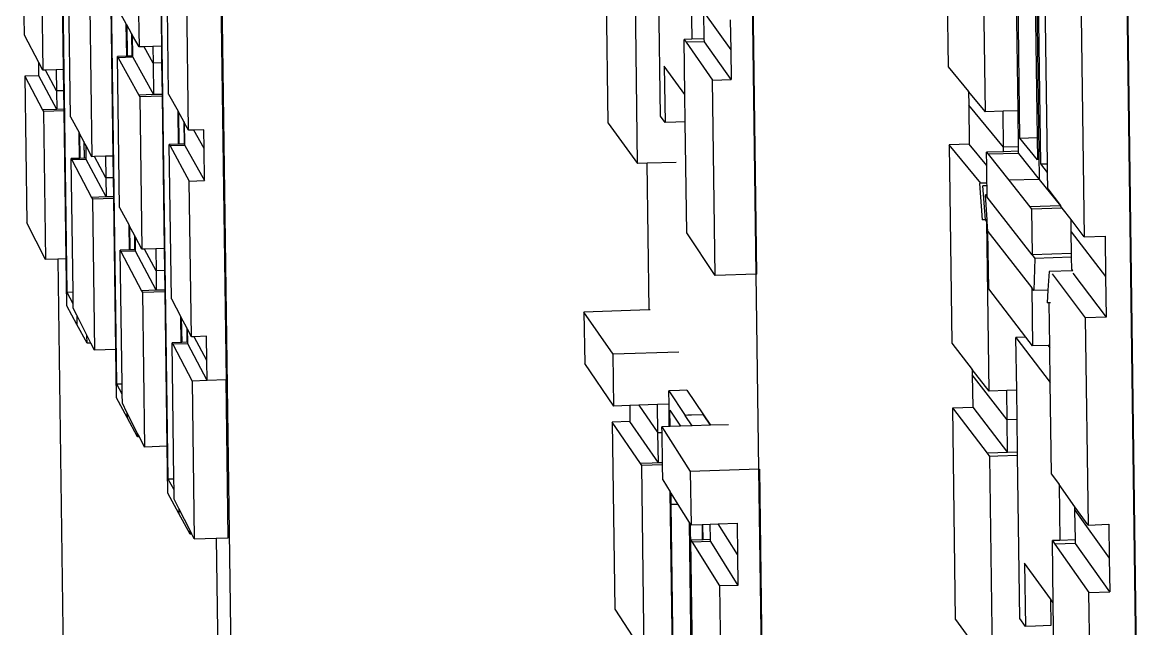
# Model space of a CAD drawing. Extents: x -106 to 80, y -44 to 65.
# Drawn here: x -104.22 to -99.09, y -13.19 to -10.41 of the extents above; entities that cross this region are included whole.
import ezdxf

# ---------------------------------------------------------------- set-up
doc = ezdxf.new("R2010")
doc.units = 0
doc.layers.get('0').update_dxf_attribs({"linetype": 'CONTINUOUS'})

msp = doc.modelspace()

# ---------------------------------------------------------------- linework, layer by layer
for p, q in [((-103.2335, -15.411), (-103.4445, -0.1507)), ((-100.8502, -11.5629), (-100.9256, -5.9769)), ((-100.8477, -11.5628), (-100.9231, -5.9768)), ((-99.0966, -14.0306), (-99.1803, -7.719)), ((-99.0938, -14.0305), (-99.1776, -7.7189)), ((-99.5947, -7.7873), (-99.5502, -11.127)), ((-103.3305, -8.7971), (-103.2856, -12.0482)), ((-99.6392, -10.9374), (-99.6671, -8.8447)), ((-99.5867, -8.9338), (-99.56, -10.935)), ((-99.5439, -11.0564), (-99.572, -8.9501)), ((-104.0156, -11.6464), (-104.045, -9.5339)), ((-99.9815, -9.6381), (-99.9685, -10.6109)), ((-104.2122, -10.4646), (-104.2215, -9.8004)), ((-103.6955, -9.801), (-103.6855, -10.519)), ((-99.798, -10.8164), (-99.8111, -9.8326)), ((-99.648, -10.8117), (-99.6611, -9.8281)), ((-103.7875, -12.0678), (-103.8175, -9.9087)), ((-104.1365, -9.9553), (-104.1272, -10.6253)), ((-104.0322, -10.6225), (-104.0416, -9.9525)), ((-101.5307, -10.8695), (-101.5425, -10.0052)), ((-103.9995, -10.8393), (-104.009, -10.1613)), ((-103.5812, -10.5158), (-103.5856, -10.1945)), ((-103.4576, -10.9013), (-103.4678, -10.168)), ((-101.3952, -11.0546), (-101.4071, -10.1815)), ((-101.2897, -10.8365), (-101.2987, -10.1783)), ((-99.5133, -11.0554), (-99.5251, -10.1682)), ((-103.551, -12.5048), (-103.5816, -10.2973)), ((-101.1491, -10.2646), (-101.1461, -10.4838)), ((-103.9117, -10.3383), (-103.9021, -11.0232)), ((-103.8045, -11.0201), (-103.8141, -10.3354)), ((-103.7873, -10.3361), (-103.7439, -10.4141)), ((-103.5498, -10.736), (-103.5553, -10.3407)), ((-101.0906, -10.3594), (-100.9676, -10.5319)), ((-101.0889, -10.4821), (-101.0906, -10.3594)), ((-100.9695, -10.395), (-100.9676, -10.5319)), ((-99.3574, -10.3754), (-99.3439, -11.3904)), ((-103.7419, -10.5612), (-103.7439, -10.4141)), ((-103.7418, -10.4178), (-103.7439, -10.4141)), ((-103.7418, -10.4178), (-103.7398, -10.5611)), ((-103.7199, -10.4573), (-103.7418, -10.4178)), ((-103.7199, -10.4573), (-103.7185, -10.5605)), ((-103.7174, -10.4617), (-103.7199, -10.4573)), ((-104.146, -10.5898), (-104.2122, -10.4646)), ((-103.7161, -10.5604), (-103.7174, -10.4617)), ((-103.7151, -10.4659), (-103.7174, -10.4617)), ((-103.7138, -10.5604), (-103.7151, -10.4659)), ((-103.6855, -10.519), (-103.7151, -10.4659)), ((-101.1461, -10.4838), (-101.1816, -10.4849)), ((-101.1816, -10.4849), (-101.1727, -10.4975)), ((-101.1782, -10.7378), (-101.1816, -10.4849)), ((-101.0887, -10.495), (-101.1727, -10.4975)), ((-101.1727, -10.4975), (-101.0506, -10.6715)), ((-101.0889, -10.4821), (-101.1461, -10.4838)), ((-101.0887, -10.495), (-101.0889, -10.4821)), ((-100.9658, -10.6689), (-101.0887, -10.495)), ((-103.7419, -10.5612), (-103.7842, -10.5625)), ((-103.7842, -10.5625), (-103.781, -10.5683)), ((-103.7746, -11.2557), (-103.7842, -10.5625)), ((-103.7398, -10.5611), (-103.7419, -10.5612)), ((-103.7185, -10.5605), (-103.7398, -10.5611)), ((-103.7161, -10.5604), (-103.7185, -10.5605)), ((-103.7138, -10.5604), (-103.7161, -10.5604)), ((-103.7137, -10.5663), (-103.7138, -10.5604)), ((-103.6626, -10.5183), (-103.6855, -10.519)), ((-103.6218, -10.5171), (-103.6626, -10.5183)), ((-103.6207, -10.5933), (-103.6626, -10.5183)), ((-103.5812, -10.5158), (-103.6218, -10.5171)), ((-103.6218, -10.5171), (-103.6207, -10.5933)), ((-103.5801, -10.5921), (-103.5812, -10.5158)), ((-100.9676, -10.5319), (-100.9658, -10.6689)), ((-104.1451, -10.6514), (-104.146, -10.5898)), ((-104.1272, -10.6253), (-104.146, -10.5898)), ((-103.7137, -10.5663), (-103.781, -10.5683)), ((-103.781, -10.5683), (-103.6866, -10.7399)), ((-103.7137, -10.5663), (-103.6187, -10.7378)), ((-103.5801, -10.5921), (-103.6207, -10.5933)), ((-103.6207, -10.5933), (-103.6187, -10.7378)), ((-103.5781, -10.7366), (-103.5801, -10.5921)), ((-101.2726, -10.6077), (-101.2691, -10.8654)), ((-101.1782, -10.7378), (-101.2726, -10.6077)), ((-99.9685, -10.6109), (-99.8753, -10.7232)), ((-104.1451, -10.6514), (-104.2096, -10.6533)), ((-104.2096, -10.6533), (-104.2002, -11.3263)), ((-104.2096, -10.6533), (-104.1284, -10.8083)), ((-104.0634, -10.8063), (-104.1451, -10.6514)), ((-104.1154, -10.625), (-104.1272, -10.6253)), ((-104.066, -10.6235), (-104.1154, -10.625)), ((-104.0646, -10.7209), (-104.1154, -10.625)), ((-104.0322, -10.6225), (-104.066, -10.6235)), ((-104.066, -10.6235), (-104.0646, -10.7209)), ((-104.0309, -10.7199), (-104.0322, -10.6225)), ((-101.0506, -10.6715), (-100.9658, -10.6689)), ((-101.0384, -11.569), (-101.0506, -10.6715)), ((-104.0309, -10.7199), (-104.0646, -10.7209)), ((-104.0646, -10.7209), (-104.0634, -10.8063)), ((-104.0297, -10.8053), (-104.0309, -10.7199)), ((-103.6187, -10.7378), (-103.6866, -10.7399)), ((-103.6866, -10.7399), (-103.6824, -10.7477)), ((-103.578, -10.7445), (-103.6824, -10.7477)), ((-103.6824, -10.7477), (-103.6726, -11.448)), ((-103.5781, -10.7366), (-103.6187, -10.7378)), ((-103.578, -10.7445), (-103.5781, -10.7366)), ((-103.5683, -11.4447), (-103.578, -10.7445)), ((-103.5498, -10.736), (-103.5064, -10.8137)), ((-101.1765, -10.8625), (-101.1782, -10.7378)), ((-99.8753, -10.7232), (-99.8744, -10.7865)), ((-99.798, -10.8164), (-99.8753, -10.7232)), ((-104.0634, -10.8063), (-104.1284, -10.8083)), ((-104.1284, -10.8083), (-104.1245, -10.8158)), ((-104.0296, -10.8129), (-104.1245, -10.8158)), ((-104.1245, -10.8158), (-104.1151, -11.4949)), ((-104.0297, -10.8053), (-104.0634, -10.8063)), ((-104.0296, -10.8129), (-104.0297, -10.8053)), ((-104.0201, -11.4918), (-104.0296, -10.8129)), ((-103.5043, -10.9661), (-103.5064, -10.8137)), ((-103.5042, -10.8176), (-103.5064, -10.8137)), ((-103.5042, -10.8176), (-103.5022, -10.9661)), ((-103.4797, -10.8617), (-103.5042, -10.8176)), ((-99.7148, -10.9796), (-99.8744, -10.7865)), ((-99.8744, -10.7865), (-99.8721, -10.9649)), ((-99.717, -10.8138), (-99.798, -10.8164)), ((-99.648, -10.8117), (-99.717, -10.8138)), ((-99.7148, -10.9796), (-99.717, -10.8138)), ((-99.6458, -10.9774), (-99.648, -10.8117)), ((-103.9995, -10.8393), (-103.9607, -10.9126)), ((-103.4797, -10.8617), (-103.4782, -10.9653)), ((-103.4771, -10.8663), (-103.4797, -10.8617)), ((-103.4757, -10.9652), (-103.4771, -10.8663)), ((-103.4759, -10.8685), (-103.4771, -10.8663)), ((-103.4745, -10.9652), (-103.4759, -10.8685)), ((-103.4576, -10.9013), (-103.4759, -10.8685)), ((-101.5307, -10.8695), (-101.3952, -11.0546)), ((-101.2691, -10.8654), (-101.2897, -10.8365)), ((-101.2203, -10.8639), (-101.2691, -10.8654)), ((-101.1765, -10.8625), (-101.2203, -10.8639)), ((-101.1696, -11.3731), (-101.1765, -10.8625)), ((-103.959, -11.0308), (-103.9607, -10.9126)), ((-103.9587, -10.9164), (-103.9607, -10.9126)), ((-103.9587, -10.9164), (-103.9571, -11.0308)), ((-103.9391, -10.9533), (-103.9587, -10.9164)), ((-103.4342, -10.9005), (-103.4576, -10.9013)), ((-103.3882, -10.8991), (-103.4342, -10.9005)), ((-103.387, -10.985), (-103.4342, -10.9005)), ((-103.387, -10.985), (-103.3882, -10.8991)), ((-103.9391, -10.9533), (-103.9381, -11.0302)), ((-103.9368, -10.9578), (-103.9391, -10.9533)), ((-103.9358, -11.0301), (-103.9368, -10.9578)), ((-103.9288, -10.9728), (-103.9368, -10.9578)), ((-103.928, -11.0299), (-103.9288, -10.9728)), ((-103.9021, -11.0232), (-103.9288, -10.9728)), ((-103.5043, -10.9661), (-103.5466, -10.9674)), ((-103.5466, -10.9674), (-103.5432, -10.9735)), ((-103.5367, -11.6762), (-103.5466, -10.9674)), ((-103.4744, -10.9714), (-103.5432, -10.9735)), ((-103.5022, -10.9661), (-103.5043, -10.9661)), ((-103.4782, -10.9653), (-103.5022, -10.9661)), ((-103.4757, -10.9652), (-103.4782, -10.9653)), ((-103.4745, -10.9652), (-103.4757, -10.9652)), ((-103.4744, -10.9714), (-103.4745, -10.9652)), ((-103.4744, -10.9714), (-103.385, -11.1326)), ((-99.8721, -10.9649), (-99.9637, -10.9678)), ((-99.8193, -11.1452), (-99.9637, -10.9678)), ((-99.9637, -10.9678), (-99.9515, -11.8802)), ((-99.7917, -11.063), (-99.8721, -10.9649)), ((-99.6392, -10.9374), (-99.56, -10.935)), ((-99.5587, -11.038), (-99.6392, -10.9374)), ((-99.56, -10.935), (-99.5587, -11.038)), ((-103.8902, -11.0228), (-103.9021, -11.0232)), ((-103.8397, -11.0212), (-103.8902, -11.0228)), ((-103.8383, -11.1206), (-103.8902, -11.0228)), ((-103.8045, -11.0201), (-103.8397, -11.0212)), ((-103.8397, -11.0212), (-103.8383, -11.1206)), ((-103.8032, -11.1195), (-103.8045, -11.0201)), ((-103.5432, -10.9735), (-103.4544, -11.1348)), ((-103.385, -11.1326), (-103.387, -10.985)), ((-99.7145, -10.9999), (-99.7925, -11.0024)), ((-99.7925, -11.0024), (-99.7848, -11.0121)), ((-99.7917, -11.063), (-99.7925, -11.0024)), ((-99.6454, -11.0077), (-99.7848, -11.0121)), ((-99.7848, -11.0121), (-99.6906, -11.1315)), ((-99.6458, -10.9774), (-99.7148, -10.9796)), ((-99.7145, -10.9999), (-99.7148, -10.9796)), ((-99.6455, -10.9977), (-99.7145, -10.9999)), ((-99.6455, -10.9977), (-99.6458, -10.9774)), ((-99.6454, -11.0077), (-99.6455, -10.9977)), ((-99.6454, -11.0077), (-99.5502, -11.127)), ((-103.959, -11.0308), (-103.9969, -11.032)), ((-103.9969, -11.032), (-103.9938, -11.0378)), ((-103.9883, -11.6455), (-103.9969, -11.032)), ((-103.928, -11.0358), (-103.9938, -11.0378)), ((-103.9938, -11.0378), (-103.9035, -11.21)), ((-103.9571, -11.0308), (-103.959, -11.0308)), ((-103.9381, -11.0302), (-103.9571, -11.0308)), ((-103.9358, -11.0301), (-103.9381, -11.0302)), ((-103.928, -11.0299), (-103.9358, -11.0301)), ((-103.928, -11.0358), (-103.928, -11.0299)), ((-103.8371, -11.2079), (-103.928, -11.0358)), ((-101.3516, -11.0532), (-101.3952, -11.0546)), ((-101.2178, -11.049), (-101.3516, -11.0532)), ((-101.3424, -11.7265), (-101.3516, -11.0532)), ((-99.7906, -11.1443), (-99.7917, -11.063)), ((-99.5439, -11.0564), (-99.5133, -11.0554)), ((-99.5128, -11.0952), (-99.5439, -11.0564)), ((-99.5128, -11.0952), (-99.5133, -11.0554)), ((-103.8032, -11.1195), (-103.8383, -11.1206)), ((-103.8383, -11.1206), (-103.8371, -11.2079)), ((-103.8019, -11.2068), (-103.8032, -11.1195)), ((-99.5502, -11.127), (-99.6906, -11.1315)), ((-99.5502, -11.127), (-99.4532, -11.2488)), ((-99.5118, -11.1713), (-99.5128, -11.0952)), ((-103.4544, -11.1348), (-103.385, -11.1326)), ((-103.4445, -11.85), (-103.4544, -11.1348)), ((-99.8193, -11.1452), (-99.8251, -11.1454)), ((-99.8251, -11.1454), (-99.8125, -11.3136)), ((-99.7906, -11.1443), (-99.8193, -11.1452)), ((-99.8094, -11.1574), (-99.8095, -11.1573)), ((-99.7905, -11.1568), (-99.8094, -11.1574)), ((-99.7974, -11.3131), (-99.8094, -11.1574)), ((-99.7905, -11.1567), (-99.7906, -11.1443)), ((-99.7905, -11.1568), (-99.7905, -11.1567)), ((-99.7899, -11.1986), (-99.7905, -11.1568)), ((-99.6906, -11.1315), (-99.5944, -11.2533)), ((-99.5118, -11.1713), (-99.4532, -11.2478)), ((-103.8371, -11.2079), (-103.9035, -11.21)), ((-103.9035, -11.21), (-103.8994, -11.2178)), ((-103.8018, -11.2147), (-103.8994, -11.2178)), ((-103.8994, -11.2178), (-103.8898, -11.9118)), ((-103.8019, -11.2068), (-103.8371, -11.2079)), ((-103.8018, -11.2147), (-103.8019, -11.2068)), ((-103.7922, -11.9086), (-103.8018, -11.2147)), ((-99.7899, -11.1986), (-99.7978, -11.1988)), ((-99.7978, -11.1988), (-99.7898, -11.2091)), ((-99.7898, -11.3128), (-99.7978, -11.1988)), ((-99.7898, -11.2091), (-99.7899, -11.1986)), ((-99.5836, -11.473), (-99.7898, -11.2091)), ((-103.7746, -11.2557), (-103.7311, -11.3377)), ((-99.4532, -11.2488), (-99.5944, -11.2533)), ((-99.5944, -11.2533), (-99.5864, -11.2633)), ((-99.4447, -11.2588), (-99.5864, -11.2633)), ((-99.5864, -11.2633), (-99.5836, -11.473)), ((-99.4532, -11.2478), (-99.4532, -11.2488)), ((-99.4525, -11.2487), (-99.4532, -11.2478)), ((-99.4525, -11.2487), (-99.4532, -11.2488)), ((-99.4447, -11.2588), (-99.4525, -11.2487)), ((-99.4041, -11.3118), (-99.4447, -11.2588)), ((-104.1151, -11.4949), (-104.2002, -11.3263)), ((-99.7974, -11.3131), (-99.8125, -11.3136)), ((-99.7898, -11.3128), (-99.7974, -11.3131)), ((-99.7898, -11.3129), (-99.7974, -11.3131)), ((-99.7913, -11.3207), (-99.7974, -11.3131)), ((-99.7974, -11.3131), (-99.7974, -11.3131)), ((-99.7892, -11.3206), (-99.7913, -11.3207)), ((-99.7809, -12.1002), (-99.7913, -11.3207)), ((-99.7898, -11.3129), (-99.7898, -11.3128)), ((-99.7892, -11.3206), (-99.7898, -11.3129)), ((-99.786, -11.3664), (-99.7892, -11.3206)), ((-99.4034, -11.3674), (-99.4041, -11.3118)), ((-99.3439, -11.3904), (-99.4041, -11.3118)), ((-103.7295, -11.4513), (-103.7311, -11.3377)), ((-103.729, -11.3416), (-103.7311, -11.3377)), ((-103.729, -11.3416), (-103.7275, -11.4513)), ((-103.707, -11.3831), (-103.729, -11.3416)), ((-103.707, -11.3831), (-103.7061, -11.4506)), ((-103.7046, -11.3878), (-103.707, -11.3831)), ((-101.0384, -11.569), (-101.1696, -11.3731)), ((-99.786, -11.3664), (-99.5853, -11.6255)), ((-99.7825, -11.6294), (-99.786, -11.3664)), ((-99.4034, -11.3674), (-99.2459, -11.5735)), ((-99.4021, -11.4671), (-99.4034, -11.3674)), ((-103.7037, -11.4505), (-103.7046, -11.3878)), ((-103.7022, -11.3922), (-103.7046, -11.3878)), ((-103.7014, -11.4505), (-103.7022, -11.3922)), ((-103.6726, -11.448), (-103.7022, -11.3922)), ((-99.3439, -11.3904), (-99.2483, -11.3873)), ((-99.2483, -11.3873), (-99.2459, -11.5735)), ((-103.7295, -11.4513), (-103.7718, -11.4527)), ((-103.7718, -11.4527), (-103.7686, -11.4588)), ((-103.7633, -12.067), (-103.7718, -11.4527)), ((-103.7013, -11.4567), (-103.7686, -11.4588)), ((-103.7686, -11.4588), (-103.6742, -11.6389)), ((-103.7275, -11.4513), (-103.7295, -11.4513)), ((-103.7061, -11.4506), (-103.7275, -11.4513)), ((-103.7037, -11.4505), (-103.7061, -11.4506)), ((-103.7014, -11.4505), (-103.7037, -11.4505)), ((-103.7013, -11.4567), (-103.7014, -11.4505)), ((-103.6062, -11.6367), (-103.7013, -11.4567)), ((-103.6604, -11.4476), (-103.6726, -11.448)), ((-103.6089, -11.446), (-103.6604, -11.4476)), ((-103.6075, -11.5474), (-103.6604, -11.4476)), ((-103.5683, -11.4447), (-103.6089, -11.446)), ((-103.6089, -11.446), (-103.6075, -11.5474)), ((-103.5669, -11.5461), (-103.5683, -11.4447)), ((-99.4021, -11.4671), (-99.5836, -11.473)), ((-99.5836, -11.473), (-99.5703, -11.49)), ((-99.4018, -11.4845), (-99.5703, -11.49)), ((-99.4018, -11.4845), (-99.4021, -11.4671)), ((-99.4011, -11.5399), (-99.4018, -11.4845)), ((-104.0586, -11.4931), (-104.1151, -11.4949)), ((-104.0201, -11.4918), (-104.0586, -11.4931)), ((-104.0586, -11.4931), (-104.0268, -13.7795)), ((-104.0171, -11.7073), (-104.0201, -11.4918)), ((-99.5703, -11.49), (-99.576, -11.6375)), ((-103.5669, -11.5461), (-103.6075, -11.5474)), ((-103.6075, -11.5474), (-103.6062, -11.6367)), ((-103.5656, -11.6354), (-103.5669, -11.5461)), ((-100.8502, -11.5629), (-101.0384, -11.569)), ((-100.8477, -11.5628), (-100.8502, -11.5629)), ((-100.8381, -12.4585), (-100.8502, -11.5629)), ((-99.5056, -11.5502), (-99.5108, -11.6353)), ((-99.396, -11.5466), (-99.5056, -11.5502)), ((-99.4912, -11.5603), (-99.3389, -11.7628)), ((-99.396, -11.5466), (-99.4011, -11.5399)), ((-99.3966, -11.5572), (-99.2434, -11.7597)), ((-99.2459, -11.5735), (-99.2434, -11.7597)), ((-103.6062, -11.6367), (-103.6742, -11.6389)), ((-103.6742, -11.6389), (-103.6699, -11.647)), ((-103.5656, -11.6354), (-103.6062, -11.6367)), ((-103.5655, -11.6437), (-103.5656, -11.6354)), ((-99.6127, -11.8516), (-99.7825, -11.6294)), ((-99.576, -11.6375), (-99.5853, -11.6255)), ((-99.5853, -11.6255), (-99.5818, -11.8921)), ((-99.5108, -11.6353), (-99.576, -11.6375)), ((-99.5108, -11.6353), (-99.5144, -11.694)), ((-103.9883, -11.6455), (-104.0156, -11.6464)), ((-103.9876, -11.6982), (-104.0156, -11.6464)), ((-103.9876, -11.6982), (-103.9883, -11.6455)), ((-103.5655, -11.6437), (-103.6699, -11.647)), ((-103.6699, -11.647), (-103.66, -12.3567)), ((-103.5557, -12.3532), (-103.5655, -11.6437)), ((-103.5367, -11.6762), (-103.4933, -11.758)), ((-103.9706, -11.7935), (-104.0171, -11.7073)), ((-103.9873, -11.7191), (-103.9876, -11.6982)), ((-103.9712, -11.751), (-103.9873, -11.7191)), ((-101.3424, -11.7265), (-101.6416, -11.7363)), ((-101.5071, -11.9302), (-101.6416, -11.7363)), ((-101.6416, -11.7363), (-101.6384, -11.9722)), ((-101.3376, -11.7264), (-101.3424, -11.7265)), ((-99.5048, -11.6937), (-99.5144, -11.694)), ((-99.499, -11.6935), (-99.5048, -11.6937)), ((-99.5022, -11.8895), (-99.5048, -11.6937)), ((-103.9712, -11.751), (-103.9706, -11.7935)), ((-103.9245, -11.8433), (-103.9712, -11.751)), ((-103.924, -11.88), (-103.9706, -11.7935)), ((-103.4917, -11.8763), (-103.4933, -11.758)), ((-103.4912, -11.7621), (-103.4933, -11.758)), ((-103.4912, -11.7621), (-103.4896, -11.8762)), ((-103.4666, -11.8084), (-103.4912, -11.7621)), ((-99.2434, -11.7597), (-99.3389, -11.7628)), ((-99.3389, -11.7628), (-99.3263, -12.7148)), ((-103.924, -11.88), (-103.9245, -11.8433)), ((-103.9062, -11.8794), (-103.9245, -11.8433)), ((-103.4666, -11.8084), (-103.4656, -11.8754)), ((-103.464, -11.8133), (-103.4666, -11.8084)), ((-103.4631, -11.8754), (-103.464, -11.8133)), ((-103.4627, -11.8156), (-103.464, -11.8133)), ((-103.4619, -11.8753), (-103.4627, -11.8156)), ((-103.4445, -11.85), (-103.4627, -11.8156)), ((-103.9062, -11.8794), (-103.924, -11.88)), ((-103.8898, -11.9118), (-103.9062, -11.8794)), ((-103.4917, -11.8763), (-103.534, -11.8777)), ((-103.534, -11.8777), (-103.5306, -11.884)), ((-103.5253, -12.5039), (-103.534, -11.8777)), ((-103.4618, -11.8818), (-103.5306, -11.884)), ((-103.5306, -11.884), (-103.4417, -12.0533)), ((-103.4896, -11.8762), (-103.4917, -11.8763)), ((-103.4656, -11.8754), (-103.4896, -11.8762)), ((-103.4631, -11.8754), (-103.4656, -11.8754)), ((-103.4619, -11.8753), (-103.4631, -11.8754)), ((-103.4618, -11.8818), (-103.4619, -11.8753)), ((-103.3723, -12.051), (-103.4618, -11.8818)), ((-103.4321, -11.8496), (-103.4445, -11.85)), ((-103.3751, -11.8478), (-103.4321, -11.8496)), ((-103.3736, -11.9598), (-103.4321, -11.8496)), ((-103.3736, -11.9598), (-103.3751, -11.8478)), ((-99.9515, -11.8802), (-99.8582, -12.0004)), ((-99.6127, -11.8516), (-99.6574, -11.8531)), ((-99.6574, -11.8531), (-99.4999, -12.0597)), ((-99.6541, -12.0959), (-99.6574, -11.8531)), ((-99.5818, -11.8921), (-99.6127, -11.8516)), ((-99.5102, -11.8897), (-99.5818, -11.8921)), ((-99.5022, -11.8895), (-99.5102, -11.8897)), ((-99.5102, -11.8897), (-99.5021, -11.9003)), ((-99.5021, -11.9003), (-99.5022, -11.8895)), ((-103.7922, -11.9086), (-103.8898, -11.9118)), ((-103.7891, -12.1299), (-103.7922, -11.9086)), ((-101.206, -11.9202), (-101.5071, -11.9302)), ((-101.5039, -12.1685), (-101.5071, -11.9302)), ((-99.4999, -12.0597), (-99.5021, -11.9003)), ((-103.3723, -12.051), (-103.3736, -11.9598)), ((-101.5039, -12.1685), (-101.6384, -11.9722)), ((-103.2856, -12.0482), (-103.3723, -12.051)), ((-103.2756, -12.7728), (-103.2856, -12.0482)), ((-99.8582, -12.0004), (-99.8579, -12.0255)), ((-99.7809, -12.1002), (-99.8582, -12.0004)), ((-99.6981, -12.2317), (-99.8579, -12.0255)), ((-99.8579, -12.0255), (-99.8559, -12.1738)), ((-103.7633, -12.067), (-103.7875, -12.0678)), ((-103.7626, -12.1138), (-103.7875, -12.0678)), ((-103.7626, -12.1138), (-103.7633, -12.067)), ((-103.3723, -12.051), (-103.4417, -12.0533)), ((-103.4417, -12.0533), (-103.4316, -12.7781)), ((-101.2036, -12.097), (-101.252, -12.0986)), ((-101.252, -12.0986), (-101.1766, -12.211)), ((-101.2511, -12.16), (-101.252, -12.0986)), ((-101.1693, -12.0958), (-101.2036, -12.097)), ((-101.1693, -12.0958), (-101.0934, -12.2083)), ((-99.6999, -12.0974), (-99.7809, -12.1002)), ((-99.6541, -12.0959), (-99.6999, -12.0974)), ((-99.6981, -12.2317), (-99.6999, -12.0974)), ((-99.6523, -12.2301), (-99.6541, -12.0959)), ((-99.4943, -12.4804), (-99.4999, -12.0597)), ((-103.7405, -12.2201), (-103.7891, -12.1299)), ((-103.7621, -12.1551), (-103.7626, -12.1138)), ((-103.7408, -12.1972), (-103.7621, -12.1551)), ((-103.7408, -12.1972), (-103.7405, -12.2201)), ((-103.692, -12.2936), (-103.7408, -12.1972)), ((-101.4314, -12.166), (-101.5039, -12.1685)), ((-101.3896, -12.1646), (-101.4314, -12.166)), ((-101.4314, -12.166), (-101.4304, -12.2398)), ((-101.3037, -12.1617), (-101.3896, -12.1646)), ((-101.3896, -12.1646), (-101.302, -12.2915)), ((-101.2511, -12.16), (-101.3037, -12.1617)), ((-101.302, -12.2915), (-101.3037, -12.1617)), ((-101.2497, -12.2628), (-101.2511, -12.16)), ((-101.2469, -12.1877), (-101.1979, -12.2611)), ((-101.2459, -12.2627), (-101.2469, -12.1877)), ((-99.9475, -12.1768), (-99.8559, -12.1738)), ((-99.7887, -12.3847), (-99.9475, -12.1768)), ((-99.9345, -13.1487), (-99.9475, -12.1768)), ((-99.8559, -12.1738), (-99.6961, -12.3815)), ((-103.6918, -12.3104), (-103.7405, -12.2201)), ((-101.4304, -12.2398), (-101.5121, -12.2425)), ((-101.3825, -12.4325), (-101.5121, -12.2425)), ((-101.5121, -12.2425), (-101.5004, -13.101)), ((-101.3001, -12.4297), (-101.4304, -12.2398)), ((-101.1639, -12.2106), (-101.1766, -12.211)), ((-101.1639, -12.2107), (-101.1766, -12.2111)), ((-101.1766, -12.2111), (-101.1766, -12.211)), ((-101.1442, -12.2593), (-101.1766, -12.2111)), ((-101.1473, -12.2101), (-101.1639, -12.2106)), ((-101.1473, -12.2102), (-101.1639, -12.2107)), ((-101.1639, -12.2107), (-101.1639, -12.2106)), ((-101.0934, -12.2083), (-101.1473, -12.2101)), ((-101.0934, -12.2084), (-101.1473, -12.2102)), ((-101.1473, -12.2101), (-101.1473, -12.2102)), ((-101.0934, -12.2084), (-101.0934, -12.2083)), ((-101.0934, -12.2083), (-101.0608, -12.2565)), ((-101.0609, -12.2566), (-101.0934, -12.2084)), ((-100.9771, -12.2538), (-101.0608, -12.2565)), ((-99.6523, -12.2301), (-99.6981, -12.2317)), ((-99.6961, -12.3815), (-99.6981, -12.2317)), ((-99.6503, -12.38), (-99.6523, -12.2301)), ((-103.6918, -12.3104), (-103.692, -12.2936)), ((-103.6836, -12.3101), (-103.692, -12.2936)), ((-101.2831, -12.2909), (-101.302, -12.2915)), ((-101.3001, -12.4297), (-101.302, -12.2915)), ((-101.2497, -12.2628), (-101.2835, -12.264)), ((-101.2835, -12.264), (-101.1535, -12.4692)), ((-101.2831, -12.2909), (-101.2835, -12.264)), ((-101.2813, -12.429), (-101.2831, -12.2909)), ((-101.2459, -12.2627), (-101.2497, -12.2628)), ((-101.1979, -12.2611), (-101.2459, -12.2627)), ((-101.1442, -12.2593), (-101.1979, -12.2611)), ((-101.0609, -12.2566), (-101.1442, -12.2593)), ((-101.0608, -12.2565), (-101.0609, -12.2566)), ((-103.6836, -12.3101), (-103.6918, -12.3104)), ((-103.66, -12.3567), (-103.6836, -12.3101)), ((-103.5557, -12.3532), (-103.66, -12.3567)), ((-103.5527, -12.5681), (-103.5557, -12.3532)), ((-99.7412, -12.3831), (-99.7887, -12.3847)), ((-99.7768, -12.4002), (-99.7887, -12.3847)), ((-99.741, -12.399), (-99.7768, -12.4002)), ((-99.7637, -13.3831), (-99.7768, -12.4002)), ((-99.6961, -12.3815), (-99.7412, -12.3831)), ((-99.6501, -12.3959), (-99.741, -12.399)), ((-99.6503, -12.38), (-99.6961, -12.3815)), ((-99.6501, -12.3959), (-99.6503, -12.38)), ((-99.6401, -13.1442), (-99.6501, -12.3959)), ((-101.3281, -12.4306), (-101.3825, -12.4325)), ((-101.3764, -12.4415), (-101.3825, -12.4325)), ((-101.3279, -12.4398), (-101.3764, -12.4415)), ((-101.3646, -13.3086), (-101.3764, -12.4415)), ((-101.3001, -12.4297), (-101.3281, -12.4306)), ((-101.2811, -12.4382), (-101.3279, -12.4398)), ((-101.2813, -12.429), (-101.3001, -12.4297)), ((-101.2811, -12.4382), (-101.2813, -12.429)), ((-101.2802, -12.5064), (-101.2811, -12.4382)), ((-100.8381, -12.4585), (-101.1535, -12.4692)), ((-100.8381, -12.4585), (-100.8357, -12.4584)), ((-100.7723, -17.3302), (-100.8381, -12.4585)), ((-100.8357, -12.4584), (-100.7699, -17.3301)), ((-103.5253, -12.5039), (-103.551, -12.5048)), ((-103.5246, -12.5536), (-103.551, -12.5048)), ((-103.5246, -12.5536), (-103.5253, -12.5039)), ((-101.2802, -12.5064), (-101.2457, -12.5616)), ((-101.1535, -12.4692), (-101.1501, -12.7142)), ((-99.4943, -12.4804), (-99.4597, -12.5287)), ((-103.524, -12.5959), (-103.5246, -12.5536)), ((-101.2418, -12.5678), (-101.2457, -12.5616)), ((-101.2356, -13.304), (-101.2457, -12.5616)), ((-99.4597, -12.5287), (-99.4562, -12.7851)), ((-99.3866, -12.6307), (-99.4597, -12.5287)), ((-103.5019, -12.6624), (-103.5527, -12.5681)), ((-103.5022, -12.6389), (-103.524, -12.5959)), ((-101.2411, -12.6212), (-101.2418, -12.5678)), ((-101.209, -12.6201), (-101.2418, -12.5678)), ((-103.5022, -12.6389), (-103.5019, -12.6624)), ((-103.4512, -12.7396), (-103.5022, -12.6389)), ((-103.4509, -12.7568), (-103.5019, -12.6624)), ((-101.209, -12.6201), (-101.2411, -12.6212)), ((-101.223, -13.9516), (-101.2411, -12.6212)), ((-101.1572, -12.7028), (-101.209, -12.6201)), ((-99.3864, -12.6461), (-99.3866, -12.6307)), ((-99.3263, -12.7148), (-99.3866, -12.6307)), ((-99.3864, -12.6461), (-99.2287, -12.8663)), ((-99.3846, -12.7826), (-99.3864, -12.6461)), ((-101.1404, -13.9485), (-101.1572, -12.7028)), ((-101.154, -12.708), (-101.1572, -12.7028)), ((-101.154, -12.708), (-101.1388, -13.8317)), ((-101.1501, -12.7142), (-101.154, -12.708)), ((-101.1501, -12.7142), (-101.0993, -12.7124)), ((-101.0993, -12.7124), (-101.0956, -12.7123)), ((-101.0993, -12.7124), (-101.0984, -12.7824)), ((-101.0956, -12.7123), (-101.0618, -12.7111)), ((-101.0946, -12.7822), (-101.0956, -12.7123)), ((-101.0618, -12.7111), (-101.0247, -12.7098)), ((-101.0609, -12.7811), (-101.0618, -12.7111)), ((-101.0247, -12.7098), (-100.9382, -12.7069)), ((-100.9363, -12.8496), (-101.0247, -12.7098)), ((-100.9382, -12.7069), (-100.9363, -12.8496)), ((-99.3263, -12.7148), (-99.2308, -12.7115)), ((-99.2308, -12.7115), (-99.2287, -12.8663)), ((-103.4509, -12.7568), (-103.4512, -12.7396)), ((-103.4426, -12.7566), (-103.4512, -12.7396)), ((-103.4426, -12.7566), (-103.4509, -12.7568)), ((-103.4316, -12.7781), (-103.4426, -12.7566)), ((-103.4316, -12.7781), (-103.3313, -12.7747)), ((-103.3313, -12.7747), (-103.2756, -12.7728)), ((-103.3313, -12.7747), (-103.2966, -15.2812)), ((-101.0984, -12.7824), (-101.1505, -12.7841)), ((-101.1386, -13.6663), (-101.1505, -12.7841)), ((-101.1505, -12.7841), (-101.1447, -12.7935)), ((-101.0608, -12.7906), (-101.1447, -12.7935)), ((-101.1447, -12.7935), (-101.0191, -12.9947)), ((-101.0946, -12.7822), (-101.0984, -12.7824)), ((-101.0609, -12.7811), (-101.0946, -12.7822)), ((-101.0608, -12.7906), (-101.0609, -12.7811)), ((-101.0608, -12.7906), (-100.9344, -12.9918)), ((-99.4562, -12.7851), (-99.4903, -12.7863)), ((-99.4903, -12.7863), (-99.4789, -12.8024)), ((-99.4865, -13.0717), (-99.4903, -12.7863)), ((-99.3843, -12.7992), (-99.4789, -12.8024)), ((-99.4789, -12.8024), (-99.3222, -13.0243)), ((-99.3846, -12.7826), (-99.4562, -12.7851)), ((-99.3843, -12.7992), (-99.3846, -12.7826)), ((-99.2266, -13.021), (-99.3843, -12.7992)), ((-100.9363, -12.8496), (-100.9344, -12.9918)), ((-99.2287, -12.8663), (-99.2266, -13.021)), ((-99.6178, -12.8905), (-99.6139, -13.1809)), ((-99.4992, -13.0541), (-99.6178, -12.8905)), ((-100.9344, -12.9918), (-101.0191, -12.9947)), ((-101.0191, -12.9947), (-101.0071, -13.8861)), ((-99.3222, -13.0243), (-99.2266, -13.021)), ((-99.4992, -13.0541), (-99.4976, -13.1768)), ((-99.4865, -13.0717), (-99.4992, -13.0541)), ((-99.4769, -13.7885), (-99.4865, -13.0717)), ((-99.3087, -14.0384), (-99.3222, -13.0243)), ((-101.5004, -13.101), (-101.417, -13.2285)), ((-99.9345, -13.1487), (-99.7637, -13.3831)), ((-99.6139, -13.1809), (-99.6401, -13.1442)), ((-99.4976, -13.1768), (-99.5671, -13.1793)), ((-99.5671, -13.1793), (-99.6139, -13.1809))]:
    msp.add_line(p, q)

doc.saveas('drawing.dxf')
